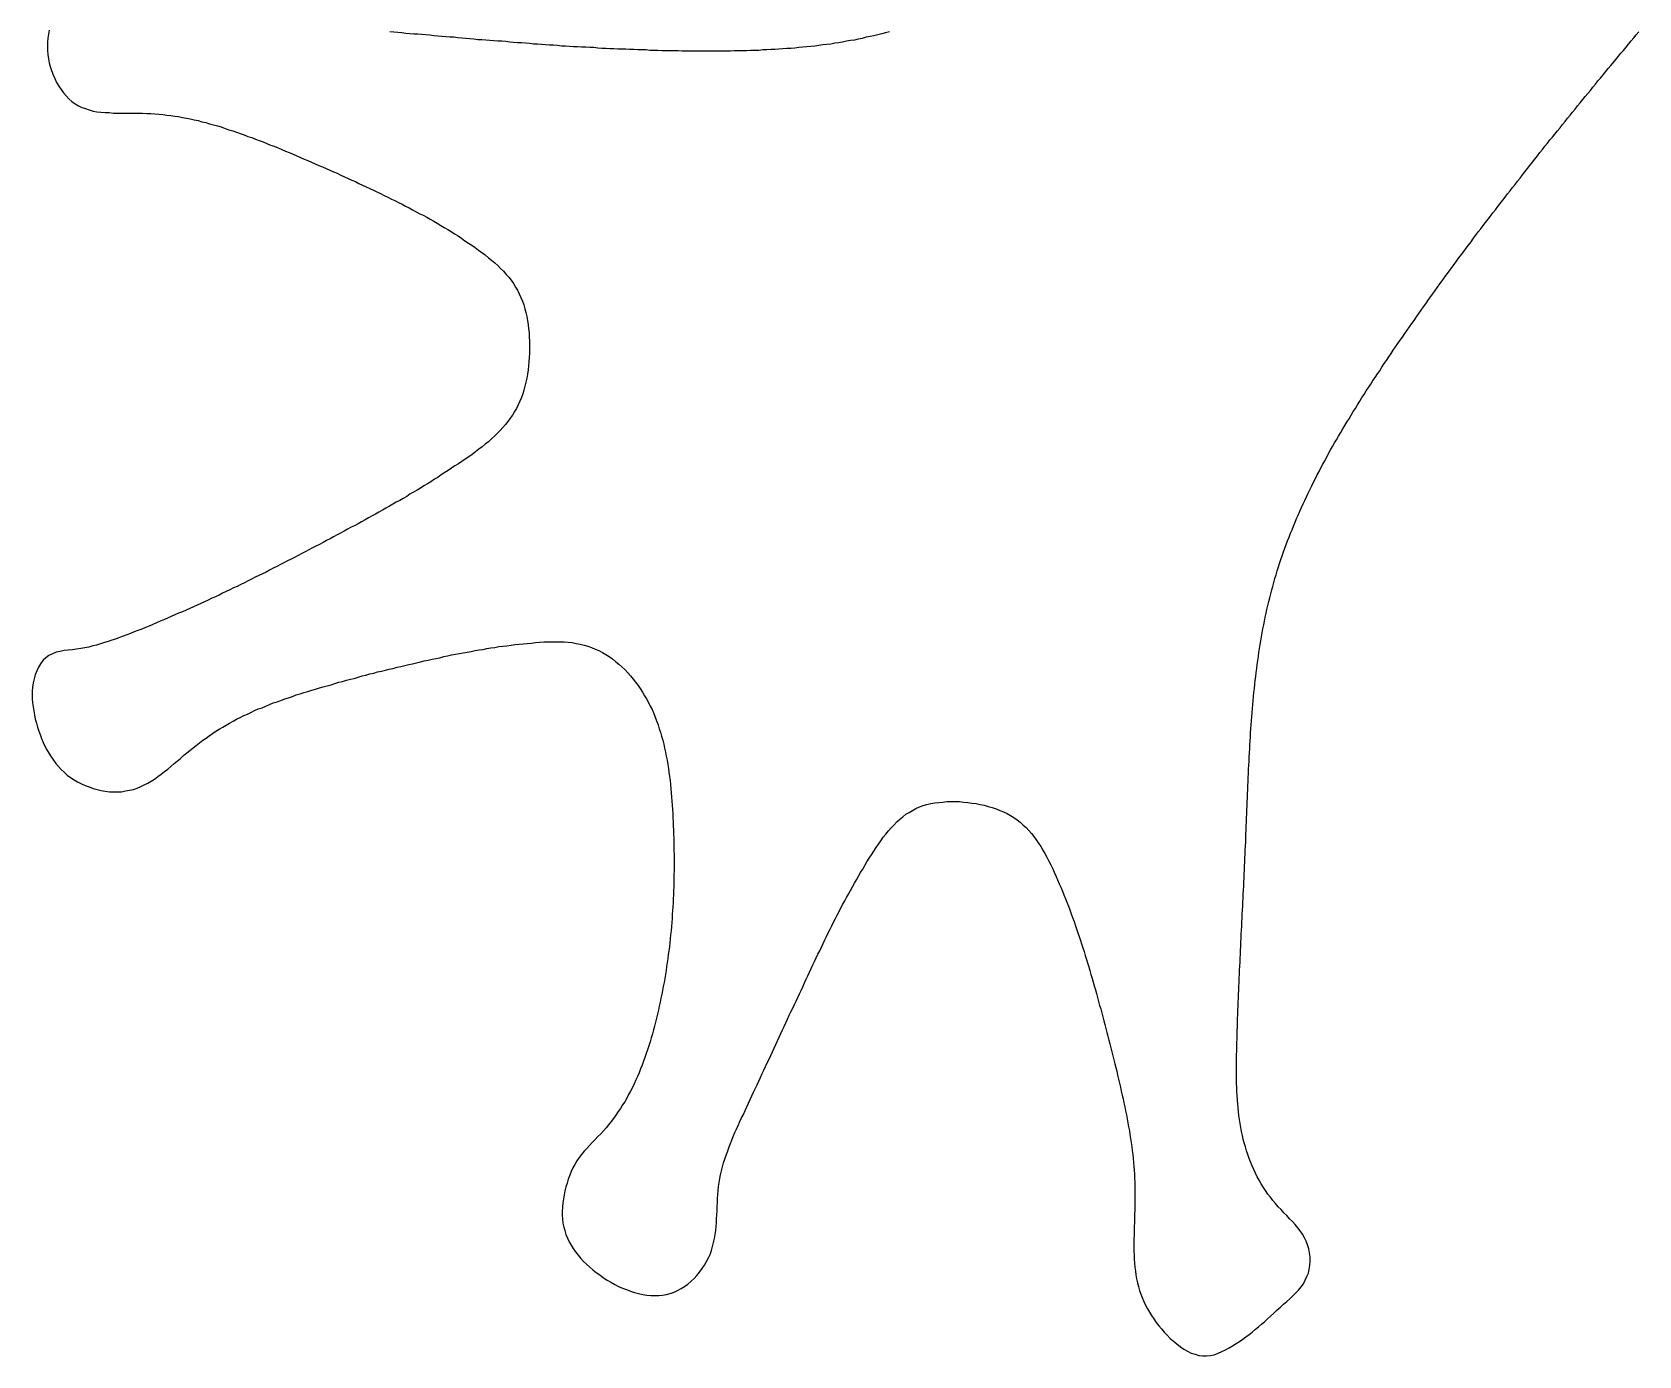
# Model space of a CAD drawing. Extents: x 63 to 788, y 423 to 1014.
# Drawn here: x 530.285 to 534.339, y 808.678 to 812.017 of the extents above; entities that cross this region are included whole.
import ezdxf

# ---------------------------------------------------------------- set-up
doc = ezdxf.new("R2010")
doc.units = 0
doc.header["$MEASUREMENT"] = 0
doc.layers.add('LAYER_1', color=7, linetype='CONTINUOUS')

msp = doc.modelspace()

# ---------------------------------------------------------------- linework, layer by layer
at = {"layer": 'LAYER_1', "color": 7}
for points in [[(530.3276, 812.022, 0), (530.3259, 812.012, 0), (530.3247, 812.002, 0), (530.3239, 811.992, 0), (530.3237, 811.982, 0), (530.324, 811.971, 0), (530.3248, 811.961, 0), (530.3262, 811.95, 0), (530.3282, 811.94, 0), (530.3308, 811.93, 0), (530.334, 811.92, 0), (530.3377, 811.909, 0), (530.3419, 811.9, 0), (530.3467, 811.89, 0), (530.352, 811.881, 0), (530.3578, 811.872, 0), (530.364, 811.864, 0), (530.3707, 811.856, 0), (530.3779, 811.849, 0), (530.3854, 811.842, 0), (530.3934, 811.836, 0), (530.4018, 811.831, 0), (530.4105, 811.827, 0), (530.4196, 811.824, 0), (530.429, 811.821, 0), (530.4386, 811.818, 0), (530.4485, 811.816, 0), (530.4586, 811.815, 0), (530.4689, 811.814, 0), (530.4793, 811.814, 0), (530.4898, 811.813, 0), (530.5004, 811.813, 0), (530.511, 811.813, 0), (530.5217, 811.813, 0), (530.5323, 811.813, 0), (530.5429, 811.813, 0), (530.5534, 811.813, 0), (530.5638, 811.813, 0), (530.5741, 811.812, 0), (530.5844, 811.812, 0), (530.5945, 811.811, 0), (530.6046, 811.81, 0), (530.6147, 811.809, 0), (530.6247, 811.808, 0), (530.6346, 811.807, 0), (530.6446, 811.805, 0), (530.6544, 811.804, 0), (530.6643, 811.802, 0), (530.6741, 811.8, 0), (530.6839, 811.798, 0), (530.6937, 811.796, 0), (530.7035, 811.794, 0), (530.7133, 811.791, 0), (530.7231, 811.789, 0), (530.7328, 811.786, 0), (530.7425, 811.783, 0), (530.7522, 811.781, 0), (530.7619, 811.778, 0), (530.7716, 811.774, 0), (530.7813, 811.771, 0), (530.7909, 811.768, 0), (530.8006, 811.765, 0), (530.8102, 811.761, 0), (530.8198, 811.758, 0), (530.8294, 811.754, 0), (530.8389, 811.751, 0), (530.8485, 811.747, 0), (530.858, 811.744, 0), (530.8676, 811.74, 0), (530.8771, 811.736, 0), (530.8865, 811.732, 0), (530.896, 811.729, 0), (530.9055, 811.725, 0), (530.9149, 811.721, 0), (530.9243, 811.717, 0), (530.9337, 811.713, 0), (530.9431, 811.709, 0), (530.9525, 811.705, 0), (530.9618, 811.701, 0), (530.9712, 811.697, 0), (530.9805, 811.693, 0), (530.9898, 811.689, 0), (530.9991, 811.685, 0), (531.0084, 811.681, 0), (531.0176, 811.677, 0), (531.0269, 811.673, 0), (531.0361, 811.669, 0), (531.0453, 811.665, 0), (531.0545, 811.661, 0), (531.0637, 811.656, 0), (531.0729, 811.652, 0), (531.0821, 811.648, 0), (531.0913, 811.644, 0), (531.1004, 811.64, 0), (531.1095, 811.635, 0), (531.1187, 811.631, 0), (531.1278, 811.627, 0), (531.1369, 811.623, 0), (531.146, 811.618, 0), (531.155, 811.614, 0), (531.1641, 811.61, 0), (531.1731, 811.605, 0), (531.1822, 811.601, 0), (531.1912, 811.596, 0), (531.2002, 811.592, 0), (531.2092, 811.587, 0), (531.2182, 811.583, 0), (531.2271, 811.578, 0), (531.2361, 811.574, 0), (531.245, 811.569, 0), (531.2539, 811.564, 0), (531.2628, 811.559, 0), (531.2717, 811.555, 0), (531.2806, 811.55, 0), (531.2894, 811.545, 0), (531.2983, 811.54, 0), (531.3071, 811.535, 0), (531.3159, 811.529, 0), (531.3246, 811.524, 0), (531.3334, 811.519, 0), (531.3422, 811.514, 0), (531.3509, 811.508, 0), (531.3596, 811.503, 0), (531.3683, 811.497, 0), (531.3769, 811.491, 0), (531.3856, 811.485, 0), (531.3942, 811.48, 0), (531.4028, 811.474, 0), (531.4113, 811.467, 0), (531.4197, 811.461, 0), (531.428, 811.455, 0), (531.4362, 811.448, 0), (531.4442, 811.442, 0), (531.452, 811.435, 0), (531.4596, 811.428, 0), (531.4669, 811.421, 0), (531.474, 811.414, 0), (531.4808, 811.406, 0), (531.4873, 811.399, 0), (531.4934, 811.391, 0), (531.4992, 811.383, 0), (531.5046, 811.374, 0), (531.5096, 811.366, 0), (531.5141, 811.357, 0), (531.5183, 811.348, 0), (531.522, 811.338, 0), (531.5253, 811.329, 0), (531.5282, 811.319, 0), (531.5308, 811.31, 0), (531.533, 811.3, 0), (531.5348, 811.29, 0), (531.5364, 811.279, 0), (531.5376, 811.269, 0), (531.5386, 811.259, 0), (531.5393, 811.248, 0), (531.5397, 811.238, 0), (531.5399, 811.227, 0), (531.5398, 811.217, 0), (531.5396, 811.206, 0), (531.5391, 811.196, 0), (531.5383, 811.185, 0), (531.5374, 811.175, 0), (531.5361, 811.165, 0), (531.5346, 811.154, 0), (531.5328, 811.144, 0), (531.5307, 811.134, 0), (531.5283, 811.124, 0), (531.5256, 811.114, 0), (531.5226, 811.105, 0), (531.5192, 811.095, 0), (531.5155, 811.086, 0), (531.5114, 811.077, 0), (531.5069, 811.068, 0), (531.5021, 811.06, 0), (531.4968, 811.051, 0), (531.4912, 811.043, 0), (531.4853, 811.035, 0), (531.4791, 811.027, 0), (531.4725, 811.02, 0), (531.4657, 811.012, 0), (531.4586, 811.005, 0), (531.4513, 810.998, 0), (531.4437, 810.991, 0), (531.436, 810.984, 0), (531.4281, 810.978, 0), (531.42, 810.971, 0), (531.4118, 810.965, 0), (531.4034, 810.958, 0), (531.395, 810.952, 0), (531.3864, 810.946, 0), (531.3778, 810.94, 0), (531.3692, 810.934, 0), (531.3605, 810.928, 0), (531.3518, 810.923, 0), (531.3431, 810.917, 0), (531.3345, 810.911, 0), (531.3258, 810.906, 0), (531.3171, 810.9, 0), (531.3084, 810.894, 0), (531.2997, 810.889, 0), (531.291, 810.883, 0), (531.2823, 810.878, 0), (531.2736, 810.873, 0), (531.2649, 810.867, 0), (531.2562, 810.862, 0), (531.2475, 810.857, 0), (531.2387, 810.852, 0), (531.23, 810.846, 0), (531.2213, 810.841, 0), (531.2126, 810.836, 0), (531.2038, 810.831, 0), (531.1951, 810.826, 0), (531.1863, 810.821, 0), (531.1776, 810.816, 0), (531.1688, 810.811, 0), (531.16, 810.806, 0), (531.1513, 810.801, 0), (531.1425, 810.797, 0), (531.1337, 810.792, 0), (531.1249, 810.787, 0), (531.1161, 810.782, 0), (531.1073, 810.777, 0), (531.0985, 810.772, 0), (531.0897, 810.768, 0), (531.0808, 810.763, 0), (531.072, 810.758, 0), (531.0631, 810.753, 0), (531.0543, 810.749, 0), (531.0454, 810.744, 0), (531.0365, 810.739, 0), (531.0276, 810.735, 0), (531.0188, 810.73, 0), (531.0098, 810.725, 0), (531.0009, 810.72, 0), (530.992, 810.716, 0), (530.9831, 810.711, 0), (530.9741, 810.706, 0), (530.9652, 810.702, 0), (530.9562, 810.697, 0), (530.9472, 810.692, 0), (530.9382, 810.688, 0), (530.9292, 810.683, 0), (530.9202, 810.678, 0), (530.9112, 810.674, 0), (530.9022, 810.669, 0), (530.8932, 810.665, 0), (530.8841, 810.66, 0), (530.875, 810.655, 0), (530.866, 810.651, 0), (530.8569, 810.646, 0), (530.8478, 810.642, 0), (530.8387, 810.637, 0), (530.8296, 810.633, 0), (530.8205, 810.628, 0), (530.8114, 810.624, 0), (530.8022, 810.619, 0), (530.7931, 810.615, 0), (530.7839, 810.61, 0), (530.7747, 810.606, 0), (530.7655, 810.602, 0), (530.7564, 810.597, 0), (530.7472, 810.593, 0), (530.7379, 810.589, 0), (530.7287, 810.584, 0), (530.7195, 810.58, 0), (530.7102, 810.576, 0), (530.701, 810.572, 0), (530.6917, 810.567, 0), (530.6825, 810.563, 0), (530.6732, 810.559, 0), (530.6639, 810.555, 0), (530.6546, 810.551, 0), (530.6453, 810.547, 0), (530.636, 810.543, 0), (530.6267, 810.539, 0), (530.6173, 810.535, 0), (530.608, 810.531, 0), (530.5987, 810.527, 0), (530.5893, 810.523, 0), (530.58, 810.519, 0), (530.5707, 810.515, 0), (530.5613, 810.511, 0), (530.5519, 810.508, 0), (530.5426, 810.504, 0), (530.5332, 810.5, 0), (530.5238, 810.497, 0), (530.5145, 810.493, 0), (530.5051, 810.49, 0), (530.4956, 810.486, 0), (530.4862, 810.483, 0), (530.4767, 810.48, 0), (530.4671, 810.477, 0), (530.4574, 810.474, 0), (530.4477, 810.471, 0), (530.4378, 810.469, 0), (530.4278, 810.466, 0), (530.4178, 810.464, 0), (530.4076, 810.462, 0), (530.3972, 810.461, 0), (530.3867, 810.459, 0), (530.3761, 810.458, 0), (530.3656, 810.457, 0), (530.3554, 810.455, 0), (530.3455, 810.453, 0), (530.3361, 810.449, 0), (530.3274, 810.445, 0), (530.3195, 810.439, 0), (530.3125, 810.433, 0), (530.3063, 810.424, 0), (530.301, 810.415, 0), (530.2964, 810.406, 0), (530.2927, 810.396, 0), (530.2897, 810.386, 0), (530.2875, 810.376, 0), (530.286, 810.365, 0), (530.2852, 810.355, 0), (530.2849, 810.345, 0), (530.2852, 810.335, 0), (530.286, 810.325, 0), (530.2872, 810.315, 0), (530.2889, 810.305, 0), (530.2908, 810.295, 0), (530.293, 810.284, 0), (530.2956, 810.274, 0), (530.2984, 810.264, 0), (530.3015, 810.254, 0), (530.3049, 810.245, 0), (530.3087, 810.235, 0), (530.3128, 810.225, 0), (530.3172, 810.216, 0), (530.322, 810.207, 0), (530.3271, 810.198, 0), (530.3326, 810.189, 0), (530.3385, 810.181, 0), (530.3447, 810.172, 0), (530.3514, 810.165, 0), (530.3584, 810.157, 0), (530.3659, 810.15, 0), (530.3737, 810.143, 0), (530.382, 810.137, 0), (530.3907, 810.131, 0), (530.3998, 810.126, 0), (530.4092, 810.121, 0), (530.4188, 810.117, 0), (530.4287, 810.113, 0), (530.4387, 810.109, 0), (530.4489, 810.107, 0), (530.4592, 810.104, 0), (530.4696, 810.102, 0), (530.48, 810.101, 0), (530.4903, 810.101, 0), (530.5006, 810.101, 0), (530.5108, 810.101, 0), (530.5208, 810.103, 0), (530.5307, 810.105, 0), (530.5403, 810.107, 0), (530.5496, 810.11, 0), (530.5588, 810.114, 0), (530.5678, 810.118, 0), (530.5767, 810.123, 0), (530.5854, 810.128, 0), (530.5939, 810.133, 0), (530.6023, 810.139, 0), (530.6107, 810.145, 0), (530.6189, 810.152, 0), (530.627, 810.158, 0), (530.6351, 810.165, 0), (530.6432, 810.172, 0), (530.6512, 810.178, 0), (530.6591, 810.185, 0), (530.6671, 810.192, 0), (530.6751, 810.199, 0), (530.6831, 810.205, 0), (530.6912, 810.212, 0), (530.6992, 810.218, 0), (530.7074, 810.224, 0), (530.7155, 810.231, 0), (530.7237, 810.236, 0), (530.732, 810.242, 0), (530.7403, 810.248, 0), (530.7487, 810.254, 0), (530.7572, 810.259, 0), (530.7657, 810.264, 0), (530.7744, 810.269, 0), (530.7831, 810.274, 0), (530.7919, 810.279, 0), (530.8007, 810.284, 0), (530.8097, 810.288, 0), (530.8187, 810.293, 0), (530.8279, 810.297, 0), (530.837, 810.301, 0), (530.8463, 810.306, 0), (530.8556, 810.31, 0), (530.865, 810.313, 0), (530.8744, 810.317, 0), (530.8839, 810.321, 0), (530.8934, 810.325, 0), (530.903, 810.328, 0), (530.9126, 810.331, 0), (530.9222, 810.335, 0), (530.9319, 810.338, 0), (530.9415, 810.341, 0), (530.9513, 810.345, 0), (530.961, 810.348, 0), (530.9707, 810.351, 0), (530.9805, 810.354, 0), (530.9902, 810.357, 0), (531, 810.36, 0), (531.0098, 810.363, 0), (531.0195, 810.366, 0), (531.0293, 810.368, 0), (531.0391, 810.371, 0), (531.0489, 810.374, 0), (531.0586, 810.377, 0), (531.0684, 810.379, 0), (531.0782, 810.382, 0), (531.088, 810.385, 0), (531.0978, 810.387, 0), (531.1076, 810.39, 0), (531.1174, 810.393, 0), (531.1272, 810.395, 0), (531.137, 810.398, 0), (531.1468, 810.4, 0), (531.1566, 810.403, 0), (531.1664, 810.405, 0), (531.1762, 810.408, 0), (531.186, 810.41, 0), (531.1958, 810.412, 0), (531.2056, 810.415, 0), (531.2154, 810.417, 0), (531.2252, 810.419, 0), (531.235, 810.422, 0), (531.2448, 810.424, 0), (531.2546, 810.426, 0), (531.2644, 810.429, 0), (531.2742, 810.431, 0), (531.284, 810.433, 0), (531.2938, 810.435, 0), (531.3036, 810.437, 0), (531.3134, 810.439, 0), (531.3233, 810.442, 0), (531.3331, 810.444, 0), (531.343, 810.446, 0), (531.3529, 810.448, 0), (531.3628, 810.45, 0), (531.3727, 810.451, 0), (531.3826, 810.453, 0), (531.3925, 810.455, 0), (531.4025, 810.457, 0), (531.4125, 810.459, 0), (531.4225, 810.46, 0), (531.4325, 810.462, 0), (531.4425, 810.464, 0), (531.4526, 810.465, 0), (531.4627, 810.467, 0), (531.4728, 810.468, 0), (531.483, 810.469, 0), (531.4932, 810.471, 0), (531.5034, 810.472, 0), (531.5137, 810.473, 0), (531.5239, 810.474, 0), (531.5343, 810.475, 0), (531.5446, 810.476, 0), (531.555, 810.477, 0), (531.5654, 810.478, 0), (531.5758, 810.479, 0), (531.5862, 810.479, 0), (531.5966, 810.479, 0), (531.6069, 810.479, 0), (531.6172, 810.479, 0), (531.6275, 810.479, 0), (531.6376, 810.478, 0), (531.6477, 810.477, 0), (531.6577, 810.475, 0), (531.6675, 810.473, 0), (531.6773, 810.471, 0), (531.6869, 810.468, 0), (531.6963, 810.465, 0), (531.7056, 810.461, 0), (531.7147, 810.457, 0), (531.7236, 810.452, 0), (531.7324, 810.447, 0), (531.7409, 810.442, 0), (531.7493, 810.436, 0), (531.7574, 810.429, 0), (531.7653, 810.423, 0), (531.7729, 810.416, 0), (531.7804, 810.409, 0), (531.7875, 810.401, 0), (531.7944, 810.393, 0), (531.8011, 810.385, 0), (531.8075, 810.377, 0), (531.8136, 810.369, 0), (531.8194, 810.361, 0), (531.825, 810.352, 0), (531.8303, 810.343, 0), (531.8353, 810.335, 0), (531.8401, 810.326, 0), (531.8446, 810.317, 0), (531.849, 810.308, 0), (531.8531, 810.298, 0), (531.8569, 810.289, 0), (531.8606, 810.28, 0), (531.864, 810.27, 0), (531.8673, 810.26, 0), (531.8703, 810.251, 0), (531.8732, 810.241, 0), (531.8759, 810.231, 0), (531.8784, 810.221, 0), (531.8807, 810.211, 0), (531.8829, 810.201, 0), (531.8849, 810.191, 0), (531.8868, 810.181, 0), (531.8886, 810.17, 0), (531.8902, 810.16, 0), (531.8917, 810.15, 0), (531.893, 810.139, 0), (531.8943, 810.129, 0), (531.8954, 810.119, 0), (531.8965, 810.108, 0), (531.8974, 810.098, 0), (531.8983, 810.087, 0), (531.8991, 810.077, 0), (531.8998, 810.067, 0), (531.9005, 810.056, 0), (531.9011, 810.046, 0), (531.9016, 810.035, 0), (531.9021, 810.025, 0), (531.9025, 810.015, 0), (531.9029, 810.004, 0), (531.9033, 809.994, 0), (531.9036, 809.984, 0), (531.9039, 809.973, 0), (531.9041, 809.963, 0), (531.9043, 809.953, 0), (531.9044, 809.943, 0), (531.9045, 809.932, 0), (531.9045, 809.922, 0), (531.9045, 809.912, 0), (531.9044, 809.902, 0), (531.9043, 809.892, 0), (531.9041, 809.881, 0), (531.9039, 809.871, 0), (531.9036, 809.861, 0), (531.9033, 809.851, 0), (531.9029, 809.841, 0), (531.9024, 809.831, 0), (531.9019, 809.821, 0), (531.9014, 809.811, 0), (531.9008, 809.801, 0), (531.9001, 809.791, 0), (531.8994, 809.781, 0), (531.8986, 809.771, 0), (531.8977, 809.761, 0), (531.8968, 809.75, 0), (531.8958, 809.74, 0), (531.8948, 809.73, 0), (531.8937, 809.72, 0), (531.8926, 809.71, 0), (531.8913, 809.7, 0), (531.89, 809.69, 0), (531.8887, 809.68, 0), (531.8873, 809.67, 0), (531.8858, 809.66, 0), (531.8843, 809.65, 0), (531.8826, 809.64, 0), (531.881, 809.63, 0), (531.8792, 809.62, 0), (531.8774, 809.61, 0), (531.8755, 809.6, 0), (531.8736, 809.59, 0), (531.8715, 809.58, 0), (531.8694, 809.57, 0), (531.8673, 809.56, 0), (531.865, 809.55, 0), (531.8627, 809.54, 0), (531.8603, 809.53, 0), (531.8578, 809.52, 0), (531.8552, 809.51, 0), (531.8526, 809.5, 0), (531.8498, 809.49, 0), (531.847, 809.48, 0), (531.844, 809.47, 0), (531.841, 809.46, 0), (531.8378, 809.45, 0), (531.8345, 809.441, 0), (531.8311, 809.431, 0), (531.8276, 809.421, 0), (531.824, 809.411, 0), (531.8202, 809.402, 0), (531.8163, 809.392, 0), (531.8122, 809.383, 0), (531.8081, 809.374, 0), (531.8038, 809.364, 0), (531.7993, 809.355, 0), (531.7947, 809.346, 0), (531.7899, 809.337, 0), (531.785, 809.328, 0), (531.7799, 809.319, 0), (531.7746, 809.311, 0), (531.7692, 809.302, 0), (531.7636, 809.294, 0), (531.7579, 809.285, 0), (531.7519, 809.277, 0), (531.7458, 809.269, 0), (531.7395, 809.261, 0), (531.733, 809.253, 0), (531.7263, 809.246, 0), (531.7194, 809.238, 0), (531.7123, 809.231, 0), (531.7052, 809.224, 0), (531.6981, 809.216, 0), (531.691, 809.209, 0), (531.6841, 809.201, 0), (531.6774, 809.194, 0), (531.671, 809.186, 0), (531.665, 809.178, 0), (531.6594, 809.17, 0), (531.6542, 809.161, 0), (531.6495, 809.152, 0), (531.6451, 809.143, 0), (531.6412, 809.134, 0), (531.6377, 809.124, 0), (531.6345, 809.114, 0), (531.6317, 809.104, 0), (531.6292, 809.094, 0), (531.6271, 809.084, 0), (531.6253, 809.074, 0), (531.6239, 809.064, 0), (531.6229, 809.053, 0), (531.6225, 809.043, 0), (531.6225, 809.033, 0), (531.6231, 809.023, 0), (531.6243, 809.013, 0), (531.6262, 809.003, 0), (531.6287, 808.994, 0), (531.6318, 808.984, 0), (531.6355, 808.975, 0), (531.6398, 808.966, 0), (531.6447, 808.957, 0), (531.65, 808.949, 0), (531.6559, 808.94, 0), (531.6622, 808.932, 0), (531.669, 808.924, 0), (531.6761, 808.916, 0), (531.6837, 808.909, 0), (531.6916, 808.902, 0), (531.6998, 808.895, 0), (531.7084, 808.888, 0), (531.7172, 808.882, 0), (531.7263, 808.875, 0), (531.7356, 808.869, 0), (531.7451, 808.864, 0), (531.7548, 808.858, 0), (531.7646, 808.853, 0), (531.7746, 808.849, 0), (531.7847, 808.845, 0), (531.7948, 808.841, 0), (531.805, 808.838, 0), (531.8152, 808.835, 0), (531.8254, 808.833, 0), (531.8356, 808.831, 0), (531.8458, 808.83, 0), (531.8558, 808.83, 0), (531.8658, 808.83, 0), (531.8757, 808.831, 0), (531.8854, 808.833, 0), (531.895, 808.835, 0), (531.9044, 808.839, 0), (531.9135, 808.843, 0), (531.9225, 808.848, 0), (531.9311, 808.853, 0), (531.9394, 808.859, 0), (531.9474, 808.866, 0), (531.955, 808.873, 0), (531.9622, 808.881, 0), (531.969, 808.889, 0), (531.9753, 808.898, 0), (531.9811, 808.907, 0), (531.9864, 808.916, 0), (531.9912, 808.925, 0), (531.9953, 808.934, 0), (531.9989, 808.944, 0), (532.0019, 808.954, 0), (532.0044, 808.964, 0), (532.0064, 808.974, 0), (532.0081, 808.984, 0), (532.0095, 808.994, 0), (532.0105, 809.004, 0), (532.0113, 809.014, 0), (532.012, 809.024, 0), (532.0125, 809.034, 0), (532.0129, 809.044, 0), (532.0134, 809.055, 0), (532.0138, 809.065, 0), (532.0144, 809.075, 0), (532.015, 809.085, 0), (532.0159, 809.095, 0), (532.017, 809.105, 0), (532.0184, 809.115, 0), (532.0201, 809.125, 0), (532.0221, 809.135, 0), (532.0244, 809.145, 0), (532.0269, 809.155, 0), (532.0296, 809.165, 0), (532.0326, 809.174, 0), (532.0357, 809.184, 0), (532.0391, 809.193, 0), (532.0426, 809.203, 0), (532.0463, 809.212, 0), (532.0501, 809.222, 0), (532.054, 809.231, 0), (532.0581, 809.241, 0), (532.0622, 809.25, 0), (532.0664, 809.259, 0), (532.0707, 809.269, 0), (532.075, 809.278, 0), (532.0793, 809.287, 0), (532.0837, 809.297, 0), (532.088, 809.306, 0), (532.0923, 809.315, 0), (532.0967, 809.325, 0), (532.101, 809.334, 0), (532.1053, 809.343, 0), (532.1097, 809.353, 0), (532.114, 809.362, 0), (532.1183, 809.371, 0), (532.1226, 809.38, 0), (532.1269, 809.39, 0), (532.1312, 809.399, 0), (532.1355, 809.408, 0), (532.1398, 809.417, 0), (532.1441, 809.426, 0), (532.1483, 809.436, 0), (532.1526, 809.445, 0), (532.1569, 809.454, 0), (532.1612, 809.463, 0), (532.1654, 809.473, 0), (532.1697, 809.482, 0), (532.174, 809.491, 0), (532.1782, 809.5, 0), (532.1825, 809.509, 0), (532.1868, 809.518, 0), (532.191, 809.527, 0), (532.1953, 809.537, 0), (532.1995, 809.546, 0), (532.2038, 809.555, 0), (532.208, 809.564, 0), (532.2123, 809.573, 0), (532.2165, 809.582, 0), (532.2208, 809.591, 0), (532.225, 809.6, 0), (532.2293, 809.609, 0), (532.2335, 809.619, 0), (532.2378, 809.628, 0), (532.242, 809.637, 0), (532.2463, 809.646, 0), (532.2505, 809.655, 0), (532.2548, 809.664, 0), (532.259, 809.673, 0), (532.2633, 809.682, 0), (532.2676, 809.691, 0), (532.2719, 809.7, 0), (532.2762, 809.709, 0), (532.2805, 809.718, 0), (532.2849, 809.727, 0), (532.2893, 809.736, 0), (532.2937, 809.745, 0), (532.2981, 809.754, 0), (532.3026, 809.763, 0), (532.3071, 809.772, 0), (532.3116, 809.781, 0), (532.3162, 809.79, 0), (532.3209, 809.799, 0), (532.3255, 809.808, 0), (532.3302, 809.817, 0), (532.335, 809.826, 0), (532.3398, 809.834, 0), (532.3447, 809.843, 0), (532.3496, 809.852, 0), (532.3546, 809.861, 0), (532.3596, 809.87, 0), (532.3648, 809.879, 0), (532.3699, 809.888, 0), (532.3752, 809.897, 0), (532.3805, 809.906, 0), (532.3859, 809.915, 0), (532.3913, 809.924, 0), (532.3969, 809.933, 0), (532.4025, 809.942, 0), (532.4082, 809.951, 0), (532.4141, 809.96, 0), (532.42, 809.969, 0), (532.4261, 809.977, 0), (532.4324, 809.986, 0), (532.4388, 809.994, 0), (532.4453, 810.002, 0), (532.4521, 810.01, 0), (532.4591, 810.017, 0), (532.4663, 810.025, 0), (532.4737, 810.031, 0), (532.4813, 810.038, 0), (532.4892, 810.044, 0), (532.4974, 810.049, 0), (532.5058, 810.054, 0), (532.5146, 810.059, 0), (532.5236, 810.063, 0), (532.5329, 810.066, 0), (532.5425, 810.069, 0), (532.5523, 810.071, 0), (532.5622, 810.073, 0), (532.5723, 810.074, 0), (532.5826, 810.075, 0), (532.593, 810.076, 0), (532.6035, 810.076, 0), (532.614, 810.076, 0), (532.6245, 810.076, 0), (532.6351, 810.075, 0), (532.6456, 810.074, 0), (532.6561, 810.072, 0), (532.6666, 810.071, 0), (532.6769, 810.069, 0), (532.6871, 810.067, 0), (532.6972, 810.064, 0), (532.7071, 810.061, 0), (532.7168, 810.058, 0), (532.7264, 810.054, 0), (532.7357, 810.05, 0), (532.7447, 810.046, 0), (532.7535, 810.041, 0), (532.762, 810.036, 0), (532.7702, 810.03, 0), (532.778, 810.024, 0), (532.7855, 810.017, 0), (532.7927, 810.011, 0), (532.7995, 810.003, 0), (532.8061, 809.996, 0), (532.8124, 809.988, 0), (532.8184, 809.98, 0), (532.8242, 809.971, 0), (532.8298, 809.963, 0), (532.8352, 809.954, 0), (532.8403, 809.945, 0), (532.8453, 809.936, 0), (532.8501, 809.926, 0), (532.8548, 809.917, 0), (532.8593, 809.908, 0), (532.8637, 809.898, 0), (532.868, 809.889, 0), (532.8723, 809.879, 0), (532.8764, 809.869, 0), (532.8804, 809.86, 0), (532.8844, 809.85, 0), (532.8883, 809.841, 0), (532.8921, 809.831, 0), (532.8959, 809.822, 0), (532.8995, 809.812, 0), (532.9031, 809.803, 0), (532.9067, 809.793, 0), (532.9102, 809.784, 0), (532.9136, 809.774, 0), (532.9169, 809.765, 0), (532.9202, 809.755, 0), (532.9235, 809.745, 0), (532.9267, 809.736, 0), (532.9298, 809.726, 0), (532.9329, 809.717, 0), (532.936, 809.707, 0), (532.939, 809.698, 0), (532.942, 809.688, 0), (532.9449, 809.678, 0), (532.9478, 809.669, 0), (532.9507, 809.659, 0), (532.9535, 809.65, 0), (532.9564, 809.64, 0), (532.9592, 809.63, 0), (532.9619, 809.621, 0), (532.9647, 809.611, 0), (532.9674, 809.601, 0), (532.9702, 809.592, 0), (532.9729, 809.582, 0), (532.9756, 809.572, 0), (532.9783, 809.562, 0), (532.9809, 809.553, 0), (532.9836, 809.543, 0), (532.9862, 809.533, 0), (532.9888, 809.523, 0), (532.9914, 809.514, 0), (532.994, 809.504, 0), (532.9966, 809.494, 0), (532.9991, 809.484, 0), (533.0017, 809.474, 0), (533.0042, 809.465, 0), (533.0067, 809.455, 0), (533.0092, 809.445, 0), (533.0116, 809.435, 0), (533.0141, 809.425, 0), (533.0165, 809.415, 0), (533.0189, 809.405, 0), (533.0213, 809.396, 0), (533.0236, 809.386, 0), (533.026, 809.376, 0), (533.0283, 809.366, 0), (533.0306, 809.356, 0), (533.0329, 809.346, 0), (533.0351, 809.336, 0), (533.0373, 809.326, 0), (533.0395, 809.316, 0), (533.0416, 809.306, 0), (533.0437, 809.296, 0), (533.0457, 809.286, 0), (533.0477, 809.276, 0), (533.0496, 809.266, 0), (533.0514, 809.256, 0), (533.0532, 809.246, 0), (533.0548, 809.236, 0), (533.0564, 809.226, 0), (533.0579, 809.216, 0), (533.0593, 809.206, 0), (533.0606, 809.196, 0), (533.0618, 809.186, 0), (533.0628, 809.176, 0), (533.0638, 809.166, 0), (533.0646, 809.156, 0), (533.0653, 809.146, 0), (533.0659, 809.136, 0), (533.0664, 809.126, 0), (533.0667, 809.116, 0), (533.067, 809.106, 0), (533.0671, 809.096, 0), (533.0672, 809.085, 0), (533.0671, 809.075, 0), (533.0671, 809.065, 0), (533.0669, 809.055, 0), (533.0667, 809.045, 0), (533.0665, 809.035, 0), (533.0662, 809.024, 0), (533.0659, 809.014, 0), (533.0656, 809.004, 0), (533.0653, 808.994, 0), (533.065, 808.983, 0), (533.0648, 808.973, 0), (533.0647, 808.963, 0), (533.0647, 808.953, 0), (533.0648, 808.942, 0), (533.0651, 808.932, 0), (533.0656, 808.922, 0), (533.0663, 808.912, 0), (533.0672, 808.902, 0), (533.0684, 808.892, 0), (533.0699, 808.882, 0), (533.0716, 808.872, 0), (533.0738, 808.862, 0), (533.0762, 808.853, 0), (533.0791, 808.843, 0), (533.0823, 808.834, 0), (533.0858, 808.825, 0), (533.0898, 808.815, 0), (533.094, 808.806, 0), (533.0987, 808.797, 0), (533.1037, 808.788, 0), (533.109, 808.78, 0), (533.1147, 808.771, 0), (533.1208, 808.762, 0), (533.1272, 808.754, 0), (533.134, 808.746, 0), (533.1412, 808.738, 0), (533.1487, 808.73, 0), (533.1566, 808.722, 0), (533.1648, 808.715, 0), (533.1733, 808.708, 0), (533.182, 808.701, 0), (533.191, 808.695, 0), (533.2001, 808.69, 0), (533.2095, 808.685, 0), (533.219, 808.682, 0), (533.2285, 808.679, 0), (533.2382, 808.678, 0), (533.2479, 808.678, 0), (533.2577, 808.679, 0), (533.2674, 808.681, 0), (533.277, 808.685, 0), (533.2865, 808.689, 0), (533.2959, 808.693, 0), (533.305, 808.698, 0), (533.3138, 808.703, 0), (533.3225, 808.709, 0), (533.331, 808.714, 0), (533.3393, 808.72, 0), (533.3475, 808.726, 0), (533.3555, 808.732, 0), (533.3634, 808.738, 0), (533.3712, 808.745, 0), (533.379, 808.751, 0), (533.3867, 808.758, 0), (533.3943, 808.764, 0), (533.4019, 808.771, 0), (533.4094, 808.778, 0), (533.4169, 808.785, 0), (533.4244, 808.792, 0), (533.4315, 808.798, 0), (533.4315, 808.798, 0), (533.4315, 808.798, 0), (533.4314, 808.798, 0), (533.4314, 808.798, 0), (533.4314, 808.798, 0), (533.4314, 808.798, 0), (533.4314, 808.798, 0), (533.4314, 808.798, 0), (533.4314, 808.798, 0), (533.4314, 808.798, 0), (533.4314, 808.798, 0), (533.4314, 808.798, 0), (533.4314, 808.798, 0), (533.4314, 808.798, 0), (533.4314, 808.798, 0), (533.4314, 808.798, 0), (533.4314, 808.798, 0), (533.4314, 808.798, 0), (533.4314, 808.798, 0), (533.4314, 808.798, 0), (533.4314, 808.798, 0), (533.4314, 808.798, 0), (533.4314, 808.798, 0), (533.4314, 808.798, 0), (533.4314, 808.798, 0), (533.4314, 808.798, 0), (533.4313, 808.798, 0), (533.4313, 808.798, 0), (533.4313, 808.798, 0), (533.4313, 808.798, 0), (533.4313, 808.798, 0), (533.4313, 808.798, 0), (533.4313, 808.798, 0), (533.4313, 808.798, 0), (533.4313, 808.798, 0), (533.4313, 808.798, 0), (533.4313, 808.798, 0), (533.4313, 808.798, 0), (533.4313, 808.798, 0), (533.4313, 808.798, 0), (533.4313, 808.798, 0), (533.4313, 808.798, 0), (533.4313, 808.798, 0), (533.4313, 808.798, 0), (533.4313, 808.798, 0), (533.4313, 808.798, 0), (533.4313, 808.798, 0), (533.4313, 808.798, 0), (533.4313, 808.798, 0), (533.4313, 808.798, 0), (533.4312, 808.798, 0), (533.4312, 808.798, 0), (533.4312, 808.798, 0), (533.4312, 808.798, 0), (533.4312, 808.798, 0), (533.4312, 808.798, 0), (533.4312, 808.798, 0), (533.4312, 808.798, 0), (533.4312, 808.798, 0), (533.4312, 808.798, 0), (533.4312, 808.798, 0), (533.4312, 808.798, 0), (533.4312, 808.798, 0), (533.4312, 808.798, 0), (533.4312, 808.798, 0), (533.4312, 808.798, 0), (533.4312, 808.798, 0), (533.4312, 808.798, 0), (533.4312, 808.798, 0), (533.4312, 808.798, 0), (533.4312, 808.798, 0), (533.4312, 808.798, 0), (533.4312, 808.798, 0), (533.4312, 808.798, 0), (533.4311, 808.798, 0), (533.4311, 808.798, 0), (533.4311, 808.798, 0), (533.4311, 808.798, 0), (533.4311, 808.798, 0), (533.4311, 808.798, 0), (533.4311, 808.798, 0), (533.4311, 808.798, 0), (533.4311, 808.798, 0), (533.4311, 808.798, 0), (533.4311, 808.798, 0), (533.4311, 808.798, 0), (533.4311, 808.798, 0), (533.4311, 808.798, 0), (533.4311, 808.798, 0), (533.4311, 808.798, 0), (533.4311, 808.798, 0), (533.4311, 808.798, 0), (533.4311, 808.798, 0), (533.4311, 808.798, 0), (533.4311, 808.798, 0), (533.4311, 808.798, 0), (533.4311, 808.798, 0), (533.4311, 808.798, 0), (533.4342, 808.801, 0), (533.4424, 808.808, 0), (533.4505, 808.815, 0), (533.4584, 808.822, 0), (533.466, 808.829, 0), (533.4733, 808.837, 0), (533.4802, 808.844, 0), (533.4865, 808.852, 0), (533.4922, 808.86, 0), (533.4972, 808.869, 0), (533.5014, 808.878, 0), (533.5048, 808.887, 0), (533.5072, 808.897, 0), (533.5087, 808.907, 0), (533.5093, 808.917, 0), (533.5091, 808.928, 0), (533.5079, 808.938, 0), (533.5059, 808.948, 0), (533.5031, 808.958, 0), (533.4994, 808.967, 0), (533.495, 808.976, 0), (533.4899, 808.985, 0), (533.4842, 808.993, 0), (533.4781, 809.001, 0), (533.4715, 809.009, 0), (533.4647, 809.017, 0), (533.4576, 809.024, 0), (533.4504, 809.032, 0), (533.4431, 809.039, 0), (533.4359, 809.047, 0), (533.4288, 809.054, 0), (533.4219, 809.062, 0), (533.4153, 809.07, 0), (533.409, 809.078, 0), (533.4029, 809.086, 0), (533.397, 809.095, 0), (533.3914, 809.103, 0), (533.3861, 809.112, 0), (533.381, 809.121, 0), (533.3761, 809.13, 0), (533.3715, 809.139, 0), (533.3671, 809.148, 0), (533.363, 809.157, 0), (533.3591, 809.167, 0), (533.3555, 809.176, 0), (533.3521, 809.186, 0), (533.3489, 809.195, 0), (533.3459, 809.205, 0), (533.3432, 809.215, 0), (533.3407, 809.225, 0), (533.3384, 809.234, 0), (533.3363, 809.244, 0), (533.3344, 809.254, 0), (533.3327, 809.264, 0), (533.3312, 809.274, 0), (533.3298, 809.284, 0), (533.3286, 809.294, 0), (533.3275, 809.304, 0), (533.3266, 809.314, 0), (533.3258, 809.324, 0), (533.3252, 809.335, 0), (533.3247, 809.345, 0), (533.3242, 809.355, 0), (533.3239, 809.365, 0), (533.3237, 809.375, 0), (533.3236, 809.386, 0), (533.3235, 809.396, 0), (533.3235, 809.406, 0), (533.3236, 809.417, 0), (533.3237, 809.427, 0), (533.3239, 809.437, 0), (533.3241, 809.447, 0), (533.3244, 809.458, 0), (533.3246, 809.468, 0), (533.3249, 809.478, 0), (533.3252, 809.488, 0), (533.3255, 809.498, 0), (533.3259, 809.509, 0), (533.3262, 809.519, 0), (533.3265, 809.529, 0), (533.3269, 809.539, 0), (533.3273, 809.549, 0), (533.3277, 809.56, 0), (533.328, 809.57, 0), (533.3284, 809.58, 0), (533.3288, 809.59, 0), (533.3293, 809.6, 0), (533.3297, 809.61, 0), (533.3301, 809.62, 0), (533.3306, 809.631, 0), (533.331, 809.641, 0), (533.3315, 809.651, 0), (533.3319, 809.661, 0), (533.3324, 809.671, 0), (533.3328, 809.681, 0), (533.3333, 809.691, 0), (533.3338, 809.701, 0), (533.3343, 809.711, 0), (533.3348, 809.721, 0), (533.3353, 809.732, 0), (533.3357, 809.742, 0), (533.3362, 809.752, 0), (533.3367, 809.762, 0), (533.3372, 809.772, 0), (533.3377, 809.782, 0), (533.3382, 809.792, 0), (533.3387, 809.802, 0), (533.3392, 809.812, 0), (533.3397, 809.822, 0), (533.3402, 809.832, 0), (533.3407, 809.842, 0), (533.3412, 809.853, 0), (533.3417, 809.863, 0), (533.3421, 809.873, 0), (533.3426, 809.883, 0), (533.3431, 809.893, 0), (533.3436, 809.903, 0), (533.344, 809.913, 0), (533.3445, 809.923, 0), (533.3449, 809.933, 0), (533.3454, 809.944, 0), (533.3458, 809.954, 0), (533.3463, 809.964, 0), (533.3467, 809.974, 0), (533.3471, 809.984, 0), (533.3475, 809.994, 0), (533.3479, 810.005, 0), (533.3483, 810.015, 0), (533.3487, 810.025, 0), (533.3491, 810.035, 0), (533.3495, 810.045, 0), (533.3499, 810.055, 0), (533.3503, 810.066, 0), (533.3507, 810.076, 0), (533.3511, 810.086, 0), (533.3515, 810.096, 0), (533.3519, 810.107, 0), (533.3523, 810.117, 0), (533.3528, 810.127, 0), (533.3532, 810.137, 0), (533.3537, 810.147, 0), (533.3541, 810.158, 0), (533.3546, 810.168, 0), (533.3551, 810.178, 0), (533.3556, 810.188, 0), (533.3562, 810.199, 0), (533.3568, 810.209, 0), (533.3573, 810.219, 0), (533.358, 810.229, 0), (533.3586, 810.239, 0), (533.3593, 810.25, 0), (533.3599, 810.26, 0), (533.3607, 810.27, 0), (533.3614, 810.28, 0), (533.3622, 810.29, 0), (533.363, 810.301, 0), (533.3639, 810.311, 0), (533.3648, 810.321, 0), (533.3657, 810.331, 0), (533.3666, 810.341, 0), (533.3676, 810.351, 0), (533.3687, 810.361, 0), (533.3698, 810.372, 0), (533.3709, 810.382, 0), (533.3721, 810.392, 0), (533.3733, 810.402, 0), (533.3746, 810.412, 0), (533.3759, 810.422, 0), (533.3773, 810.432, 0), (533.3787, 810.442, 0), (533.3802, 810.452, 0), (533.3817, 810.462, 0), (533.3833, 810.472, 0), (533.385, 810.482, 0), (533.3867, 810.492, 0), (533.3885, 810.502, 0), (533.3903, 810.512, 0), (533.3922, 810.522, 0), (533.3942, 810.531, 0), (533.3962, 810.541, 0), (533.3983, 810.551, 0), (533.4005, 810.561, 0), (533.4027, 810.571, 0), (533.405, 810.581, 0), (533.4074, 810.59, 0), (533.4099, 810.6, 0), (533.4124, 810.61, 0), (533.415, 810.619, 0), (533.4177, 810.629, 0), (533.4205, 810.639, 0), (533.4234, 810.648, 0), (533.4263, 810.658, 0), (533.4293, 810.668, 0), (533.4324, 810.677, 0), (533.4356, 810.687, 0), (533.4388, 810.696, 0), (533.4421, 810.706, 0), (533.4455, 810.715, 0), (533.449, 810.725, 0), (533.4525, 810.734, 0), (533.4561, 810.743, 0), (533.4598, 810.753, 0), (533.4636, 810.762, 0), (533.4674, 810.771, 0), (533.4713, 810.781, 0), (533.4752, 810.79, 0), (533.4792, 810.799, 0), (533.4833, 810.809, 0), (533.4874, 810.818, 0), (533.4916, 810.827, 0), (533.4959, 810.836, 0), (533.5002, 810.845, 0), (533.5045, 810.854, 0), (533.509, 810.864, 0), (533.5134, 810.873, 0), (533.518, 810.882, 0), (533.5226, 810.891, 0), (533.5272, 810.9, 0), (533.5319, 810.909, 0), (533.5366, 810.918, 0), (533.5414, 810.927, 0), (533.5462, 810.936, 0), (533.5511, 810.945, 0), (533.556, 810.954, 0), (533.561, 810.963, 0), (533.566, 810.972, 0), (533.5711, 810.981, 0), (533.5762, 810.989, 0), (533.5813, 810.998, 0), (533.5865, 811.007, 0), (533.5917, 811.016, 0), (533.5969, 811.025, 0), (533.6022, 811.033, 0), (533.6075, 811.042, 0), (533.6129, 811.051, 0), (533.6182, 811.06, 0), (533.6236, 811.068, 0), (533.6291, 811.077, 0), (533.6345, 811.086, 0), (533.64, 811.095, 0), (533.6456, 811.103, 0), (533.6511, 811.112, 0), (533.6567, 811.121, 0), (533.6623, 811.129, 0), (533.6679, 811.138, 0), (533.6735, 811.146, 0), (533.6792, 811.155, 0), (533.6848, 811.163, 0), (533.6905, 811.172, 0), (533.6962, 811.181, 0), (533.7019, 811.189, 0), (533.7077, 811.198, 0), (533.7134, 811.206, 0), (533.7192, 811.215, 0), (533.7249, 811.223, 0), (533.7307, 811.232, 0), (533.7365, 811.24, 0), (533.7423, 811.248, 0), (533.7481, 811.257, 0), (533.754, 811.265, 0), (533.7598, 811.274, 0), (533.7657, 811.282, 0), (533.7715, 811.29, 0), (533.7774, 811.299, 0), (533.7833, 811.307, 0), (533.7892, 811.316, 0), (533.7951, 811.324, 0), (533.801, 811.332, 0), (533.8069, 811.341, 0), (533.8129, 811.349, 0), (533.8188, 811.357, 0), (533.8248, 811.365, 0), (533.8307, 811.374, 0), (533.8367, 811.382, 0), (533.8427, 811.39, 0), (533.8487, 811.398, 0), (533.8547, 811.407, 0), (533.8607, 811.415, 0), (533.8667, 811.423, 0), (533.8728, 811.431, 0), (533.8788, 811.439, 0), (533.8849, 811.448, 0), (533.8909, 811.456, 0), (533.897, 811.464, 0), (533.9031, 811.472, 0), (533.9092, 811.48, 0), (533.9153, 811.488, 0), (533.9214, 811.497, 0), (533.9275, 811.505, 0), (533.9336, 811.513, 0), (533.9397, 811.521, 0), (533.9459, 811.529, 0), (533.952, 811.537, 0), (533.9582, 811.545, 0), (533.9643, 811.553, 0), (533.9705, 811.561, 0), (533.9767, 811.569, 0), (533.9829, 811.577, 0), (533.9891, 811.585, 0), (533.9953, 811.593, 0), (534.0015, 811.601, 0), (534.0077, 811.609, 0), (534.0139, 811.617, 0), (534.0202, 811.625, 0), (534.0264, 811.633, 0), (534.0326, 811.641, 0), (534.0389, 811.649, 0), (534.0451, 811.657, 0), (534.0514, 811.665, 0), (534.0577, 811.673, 0), (534.064, 811.681, 0), (534.0702, 811.689, 0), (534.0765, 811.697, 0), (534.0828, 811.705, 0), (534.0891, 811.713, 0), (534.0954, 811.721, 0), (534.1018, 811.729, 0), (534.1081, 811.737, 0), (534.1144, 811.745, 0), (534.1207, 811.752, 0), (534.1271, 811.76, 0), (534.1334, 811.768, 0), (534.1398, 811.776, 0), (534.1461, 811.784, 0), (534.1525, 811.792, 0), (534.1588, 811.8, 0), (534.1652, 811.808, 0), (534.1716, 811.815, 0), (534.178, 811.823, 0), (534.1843, 811.831, 0), (534.1907, 811.839, 0), (534.1971, 811.847, 0), (534.2035, 811.855, 0), (534.2099, 811.862, 0), (534.2163, 811.87, 0), (534.2227, 811.878, 0), (534.2291, 811.886, 0), (534.2356, 811.894, 0), (534.242, 811.901, 0), (534.2484, 811.909, 0), (534.2548, 811.917, 0), (534.2613, 811.925, 0), (534.2677, 811.933, 0), (534.2741, 811.94, 0), (534.2806, 811.948, 0), (534.287, 811.956, 0), (534.2935, 811.964, 0), (534.2999, 811.971, 0), (534.3064, 811.979, 0), (534.3128, 811.987, 0), (534.3193, 811.995, 0), (534.3258, 812.003, 0), (534.3322, 812.01, 0), (534.3387, 812.018, 0)], [(532.4481, 812.018, 0), (532.4383, 812.015, 0), (532.4285, 812.013, 0), (532.4187, 812.01, 0), (532.4089, 812.008, 0), (532.3991, 812.006, 0), (532.3892, 812.004, 0), (532.3793, 812.001, 0), (532.3694, 811.999, 0), (532.3595, 811.997, 0), (532.3496, 811.996, 0), (532.3397, 811.994, 0), (532.3297, 811.992, 0), (532.3198, 811.99, 0), (532.3098, 811.989, 0), (532.2998, 811.987, 0), (532.2898, 811.986, 0), (532.2797, 811.985, 0), (532.2697, 811.983, 0), (532.2596, 811.982, 0), (532.2496, 811.981, 0), (532.2395, 811.98, 0), (532.2294, 811.979, 0), (532.2193, 811.978, 0), (532.2092, 811.977, 0), (532.1991, 811.976, 0), (532.189, 811.976, 0), (532.1789, 811.975, 0), (532.1687, 811.974, 0), (532.1586, 811.973, 0), (532.1484, 811.973, 0), (532.1383, 811.972, 0), (532.1281, 811.972, 0), (532.118, 811.971, 0), (532.1078, 811.971, 0), (532.0976, 811.971, 0), (532.0874, 811.97, 0), (532.0773, 811.97, 0), (532.0671, 811.97, 0), (532.0569, 811.97, 0), (532.0467, 811.969, 0), (532.0366, 811.969, 0), (532.0264, 811.969, 0), (532.0162, 811.969, 0), (532.006, 811.969, 0), (531.9959, 811.969, 0), (531.9857, 811.969, 0), (531.9755, 811.969, 0), (531.9654, 811.969, 0), (531.9552, 811.969, 0), (531.945, 811.969, 0), (531.9349, 811.969, 0), (531.9247, 811.969, 0), (531.9146, 811.97, 0), (531.9044, 811.97, 0), (531.8943, 811.97, 0), (531.8841, 811.97, 0), (531.874, 811.97, 0), (531.8638, 811.971, 0), (531.8537, 811.971, 0), (531.8435, 811.971, 0), (531.8334, 811.972, 0), (531.8232, 811.972, 0), (531.8131, 811.972, 0), (531.803, 811.973, 0), (531.7928, 811.973, 0), (531.7827, 811.974, 0), (531.7726, 811.974, 0), (531.7624, 811.974, 0), (531.7523, 811.975, 0), (531.7422, 811.975, 0), (531.7321, 811.976, 0), (531.722, 811.976, 0), (531.7118, 811.977, 0), (531.7017, 811.978, 0), (531.6916, 811.978, 0), (531.6815, 811.979, 0), (531.6714, 811.979, 0), (531.6613, 811.98, 0), (531.6512, 811.98, 0), (531.6411, 811.981, 0), (531.631, 811.982, 0), (531.6209, 811.982, 0), (531.6108, 811.983, 0), (531.6007, 811.984, 0), (531.5906, 811.984, 0), (531.5805, 811.985, 0), (531.5704, 811.986, 0), (531.5603, 811.987, 0), (531.5502, 811.987, 0), (531.5401, 811.988, 0), (531.5301, 811.989, 0), (531.52, 811.99, 0), (531.5099, 811.99, 0), (531.4998, 811.991, 0), (531.4898, 811.992, 0), (531.4797, 811.993, 0), (531.4696, 811.994, 0), (531.4596, 811.994, 0), (531.4495, 811.995, 0), (531.4394, 811.996, 0), (531.4294, 811.997, 0), (531.4193, 811.998, 0), (531.4092, 811.998, 0), (531.3992, 811.999, 0), (531.3891, 812, 0), (531.379, 812.001, 0), (531.369, 812.002, 0), (531.3589, 812.003, 0), (531.3489, 812.004, 0), (531.3388, 812.004, 0), (531.3287, 812.005, 0), (531.3187, 812.006, 0), (531.3086, 812.007, 0), (531.2985, 812.008, 0), (531.2884, 812.009, 0), (531.2784, 812.01, 0), (531.2683, 812.011, 0), (531.2582, 812.012, 0), (531.2481, 812.012, 0), (531.238, 812.013, 0), (531.2279, 812.014, 0), (531.2178, 812.015, 0), (531.2077, 812.016, 0), (531.1976, 812.017, 0), (531.1875, 812.018, 0)]]:
    msp.add_polyline3d(points, dxfattribs=at)

doc.saveas('drawing.dxf')
